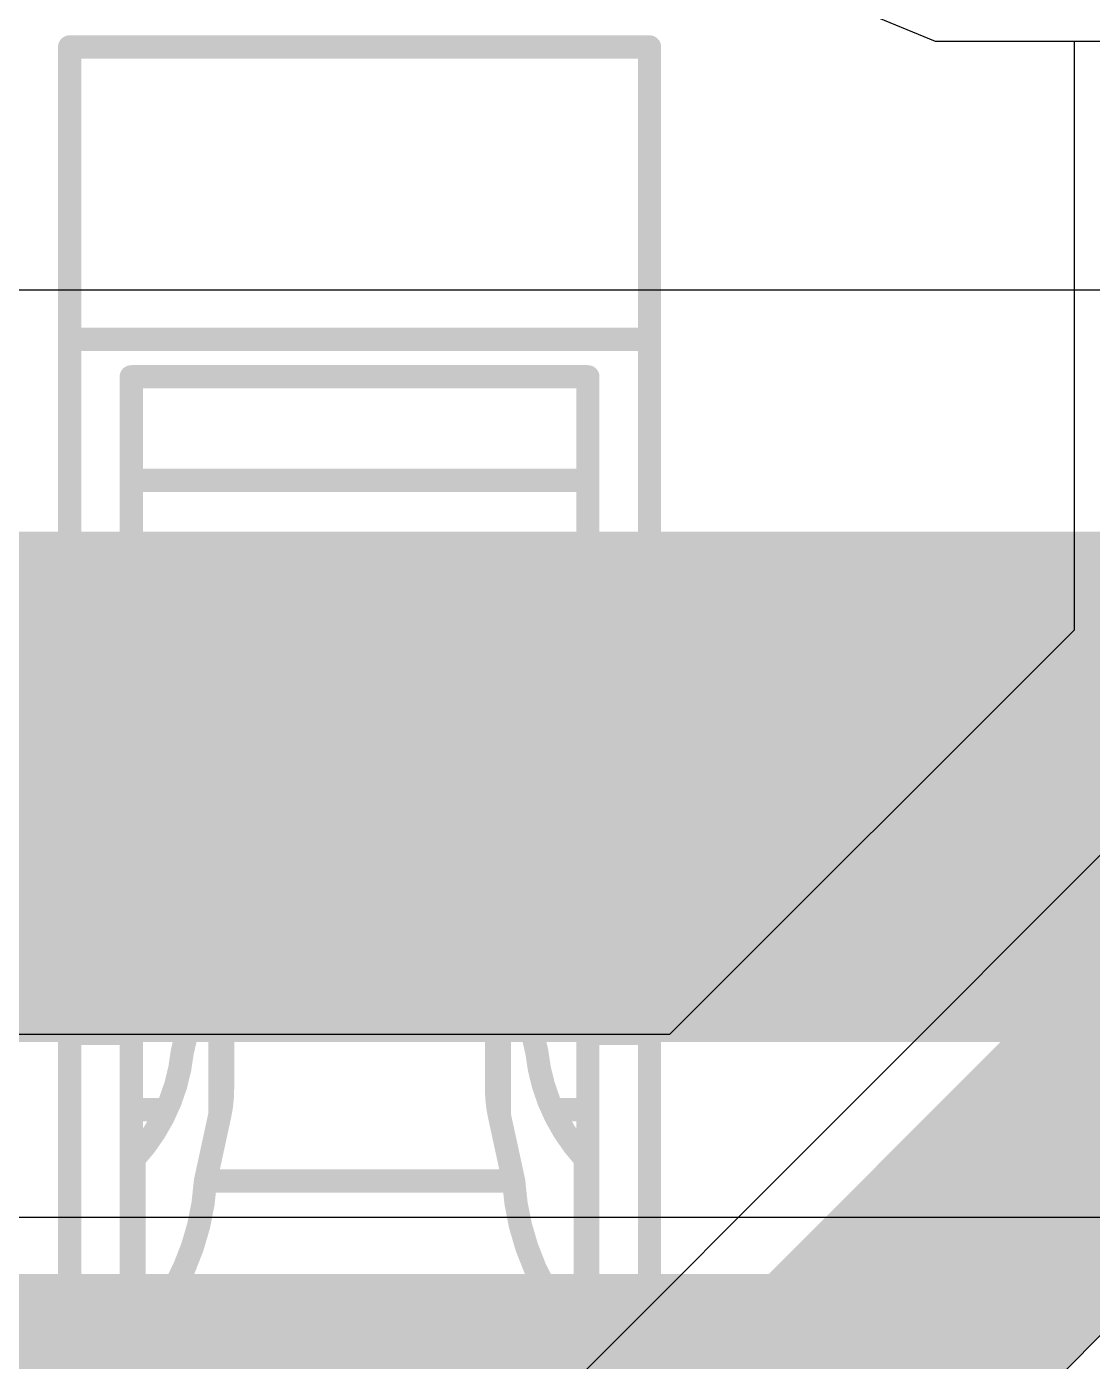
# Model space of a CAD drawing. Header units: inches. Extents: x -6 to 5433, y -4 to 5447.
# Drawn here: x 23.003 to 23.586, y 30.356 to 31.086 of the extents above; entities that cross this region are included whole.
import ezdxf

# ---------------------------------------------------------------- set-up
doc = ezdxf.new("R2010")
doc.units = ezdxf.units.IN
for name, color, linetype in [('Ground', 16, 'Continuous'), ('Mechanical 4', 56, 'Continuous'), ('Power', 76, 'Continuous'), ('Top Layer', 1, 'Continuous'), ('Top Solder', 216, 'Continuous')]:
    doc.layers.add(name, color=color, linetype=linetype)

# ---------------------------------------------------------------- blocks, each defined once
blk = doc.blocks.new('TL3340AF160QG_33')
at = {"layer": 'Top Solder'}
blk.add_line((0.7722387399999999, 1.95276216), (-5441.50524092, 5436.595934), dxfattribs=at)
blk = doc.blocks.new('WQFN_30_EP_2_5_4_5__43')
at = {"layer": 'Top Solder'}
blk.add_line((-0.9381997999999999, -2.4882348), (-5421.17972658, -5430.60739378), dxfattribs=at)

msp = doc.modelspace()

# ---------------------------------------------------------------- linework, layer by layer
at = {"layer": 'Ground'}
for p, q in [((23.34302672, 31.14306446), (23.4999657, 31.0780557)), ((23.4999657, 31.0780557), (23.57611998, 31.0780557)), ((23.57611998, 31.0780557), (23.57611998, 30.75576272)), ((23.57611998, 30.75576272), (23.35468278, 30.53432806)), ((23.35468278, 30.53432806), (22.91853684, 30.53432806))]:
    msp.add_line(p, q, dxfattribs=at)
for points in [[(23.44050176, 30.32714788, 0.1524, 0.1524, 0), (23.78330016, 30.66994628, 0.1524, 0.1524, 0)], [(22.80012204, 30.32714788, 0.1524, 0.1524, 0), (23.1849041, 30.32714788, 0.1524, 0.1524, 0)], [(23.1849041, 30.32714788, 0.1524, 0.1524, 0), (23.44050176, 30.32714788, 0.1524, 0.1524, 0)]]:
    msp.add_lwpolyline(points, format="xyseb", dxfattribs=at)
for points in [[(23.1468041, 30.32714788, 0.0762, 0.0762, 1), (23.2230041, 30.32714788, 0.0762, 0.0762, 1)], [(23.1468041, 30.32714788, 0.0762, 0.0762, 1), (23.2230041, 30.32714788, 0.0762, 0.0762, 1)], [(23.40240176, 30.32714788, 0.0762, 0.0762, 1), (23.47860176, 30.32714788, 0.0762, 0.0762, 1)], [(23.40240176, 30.32714788, 0.0762, 0.0762, 1), (23.47860176, 30.32714788, 0.0762, 0.0762, 1)]]:
    msp.add_lwpolyline(points, format="xyseb", close=True, dxfattribs=at)
at = {"layer": 'Mechanical 4'}
for points in [[(23.0261541, 31.07494674, 0.0127, 0.0127, 0), (23.3436541, 31.07494674, 0.0127, 0.0127, 0)], [(23.0261541, 30.28744514, 0.0127, 0.0127, 0), (23.0261541, 31.07494674, 0.0127, 0.0127, 0)], [(23.3436541, 30.66994628, 0.0127, 0.0127, 0), (23.3436541, 31.07494674, 0.0127, 0.0127, 0)], [(23.0261541, 30.91494452, 0.0127, 0.0127, 0), (23.3436541, 30.91494452, 0.0127, 0.0127, 0)], [(23.05990562, 30.89440862, 0.0127, 0.0127, 0), (23.30990512, 30.89440862, 0.0127, 0.0127, 0)], [(23.05990562, 30.28744514, 0.0127, 0.0127, 0), (23.05990562, 30.89440862, 0.0127, 0.0127, 0)], [(23.30990512, 30.28744514, 0.0127, 0.0127, 0), (23.30990512, 30.89440862, 0.0127, 0.0127, 0)], [(23.05990562, 30.83773868, 0.0127, 0.0127, 0), (23.30990512, 30.83773868, 0.0127, 0.0127, 0)], [(23.10990552, 30.72369522, 0.0127, 0.0127, -0.2473774344944057), (23.1339136, 30.76494482, 0.0127, 0.0127, 0)], [(23.13391614, 30.76494482, 0.0127, 0.0127, 0), (23.2358946, 30.76494482, 0.0127, 0.0127, 0)], [(23.13391614, 30.65528286, 0.0127, 0.0127, 0), (23.13391614, 30.76494482, 0.0127, 0.0127, 0)], [(23.2358946, 30.65528286, 0.0127, 0.0127, 0), (23.2358946, 30.76494482, 0.0127, 0.0127, 0)], [(23.23589714, 30.76494482, 0.0127, 0.0127, -0.2473774344944055), (23.25990522, 30.72369522, 0.0127, 0.0127, 0)], [(23.10990552, 30.50434844, 0.0127, 0.0127, 0), (23.10990552, 30.72369522, 0.0127, 0.0127, 0)], [(23.25990522, 30.50434844, 0.0127, 0.0127, 0), (23.25990522, 30.72369522, 0.0127, 0.0127, 0)], [(22.7086541, 30.66994628, 0.0127, 0.0127, 0), (23.0261541, 30.66994628, 0.0127, 0.0127, 0)], [(23.3436541, 30.66994628, 0.0127, 0.0127, 0), (23.6611541, 30.66994628, 0.0127, 0.0127, 0)], [(23.3436541, 30.28744514, 0.0127, 0.0127, 0), (23.3436541, 30.66994628, 0.0127, 0.0127, 0)], [(23.10990552, 30.61071348, 0.0127, 0.0127, -0.2374800627721871), (23.1339136, 30.6552854, 0.0127, 0.0127, 0)], [(23.13391614, 30.65528286, 0.0127, 0.0127, 0), (23.2358946, 30.65528286, 0.0127, 0.0127, 0)], [(23.23589714, 30.6552854, 0.0127, 0.0127, -0.2374800627721868), (23.25990522, 30.61071348, 0.0127, 0.0127, 0)], [(23.0261541, 30.63494508, 0.0127, 0.0127, 0), (23.05990562, 30.63494508, 0.0127, 0.0127, 0)], [(23.30990512, 30.63494508, 0.0127, 0.0127, 0), (23.3436541, 30.63494508, 0.0127, 0.0127, 0)], [(23.10990552, 30.62525752, 0.0127, 0.0127, -0.05786385222314867), (23.1083866, 30.61223494, 0.0127, 0.0127, 0)], [(23.26142414, 30.61223494, 0.0127, 0.0127, -0.05786385222358634), (23.25990522, 30.62525752, 0.0127, 0.0127, 0)], [(23.0878634, 30.5249453, 0.0127, 0.0127, 0), (23.1083866, 30.61223494, 0.0127, 0.0127, 0)], [(23.1083866, 30.49027684, 0.0127, 0.0127, 0), (23.1083866, 30.61223494, 0.0127, 0.0127, 0)], [(23.26142414, 30.61223494, 0.0127, 0.0127, 0), (23.2819448, 30.5249453, 0.0127, 0.0127, 0)], [(23.26142414, 30.49027684, 0.0127, 0.0127, 0), (23.26142414, 30.61223494, 0.0127, 0.0127, 0)], [(23.0261541, 30.53494528, 0.0127, 0.0127, 0), (23.05990562, 30.53494528, 0.0127, 0.0127, 0)], [(23.30990512, 30.53494528, 0.0127, 0.0127, 0), (23.3436541, 30.53494528, 0.0127, 0.0127, 0)], [(23.08786594, 30.52494784, 0.0127, 0.0127, -0.1625906327552088), (23.06142454, 30.46645418, 0.0127, 0.0127, 0)], [(23.3083862, 30.46645418, 0.0127, 0.0127, -0.1625906327552086), (23.2819448, 30.52494784, 0.0127, 0.0127, 0)], [(23.10990552, 30.50434844, 0.0127, 0.0127, -0.05365793627952005), (23.1083866, 30.49027684, 0.0127, 0.0127, 0)], [(23.26142414, 30.49027684, 0.0127, 0.0127, -0.0536579362795205), (23.25990522, 30.50434844, 0.0127, 0.0127, 0)], [(23.05990562, 30.49328166, 0.0127, 0.0127, 0), (23.078567, 30.49328166, 0.0127, 0.0127, 0)], [(23.29124374, 30.49328166, 0.0127, 0.0127, 0), (23.30990512, 30.49328166, 0.0127, 0.0127, 0)], [(23.10053292, 30.45417836, 0.0127, 0.0127, 0), (23.1083866, 30.49027684, 0.0127, 0.0127, 0)], [(23.26142414, 30.49027684, 0.0127, 0.0127, 0), (23.26927782, 30.45417836, 0.0127, 0.0127, 0)], [(23.05990562, 30.46521466, 0.0127, 0.0127, -0.01102176092531154), (23.05994118, 30.46530102, 0.0127, 0.0127, 0)], [(23.05994118, 30.46530102, 0.0127, 0.0127, -0.02840440600381813), (23.0599869, 30.46538992, 0.0127, 0.0127, 0)], [(23.0599869, 30.46538992, 0.0127, 0.0127, -0.03504147029992294), (23.06005294, 30.46548644, 0.0127, 0.0127, 0)], [(23.06005294, 30.46548644, 0.0127, 0.0127, -0.03231858307153895), (23.060152, 30.46559312, 0.0127, 0.0127, 0)], [(23.060152, 30.46559312, 0.0127, 0.0127, -0.02446223677953), (23.06028916, 30.4657125, 0.0127, 0.0127, 0)], [(23.0602917, 30.46570996, 0.0127, 0.0127, -0.01372918958960412), (23.0604695, 30.46584458, 0.0127, 0.0127, 0)], [(23.0604695, 30.46584458, 0.0127, 0.0127, -0.008119992679666212), (23.06068032, 30.46598682, 0.0127, 0.0127, 0)], [(23.06067778, 30.46598936, 0.0127, 0.0127, -0.004820635651531153), (23.060914, 30.46613922, 0.0127, 0.0127, 0)], [(23.060914, 30.46613922, 0.0127, 0.0127, 0), (23.06142454, 30.46645418, 0.0127, 0.0127, 0)], [(23.06142454, 30.36607592, 0.0127, 0.0127, 0), (23.06142454, 30.46645418, 0.0127, 0.0127, 0)], [(23.3083862, 30.46645418, 0.0127, 0.0127, 0), (23.3086529, 30.46629416, 0.0127, 0.0127, 0)], [(23.3083862, 30.36607592, 0.0127, 0.0127, 0), (23.3083862, 30.46645418, 0.0127, 0.0127, 0)], [(23.3086529, 30.46629416, 0.0127, 0.0127, 0), (23.30891198, 30.46613414, 0.0127, 0.0127, 0)], [(23.30890944, 30.4661316, 0.0127, 0.0127, -0.006054857884351848), (23.3091482, 30.46598174, 0.0127, 0.0127, 0)], [(23.30915074, 30.46598428, 0.0127, 0.0127, -0.01073696925128131), (23.30935648, 30.46584204, 0.0127, 0.0127, 0)], [(23.30935648, 30.4658395, 0.0127, 0.0127, -0.01856237095737093), (23.30952158, 30.4657125, 0.0127, 0.0127, 0)], [(23.30952158, 30.46571504, 0.0127, 0.0127, -0.02338621057408386), (23.30964604, 30.4655982, 0.0127, 0.0127, 0)], [(23.30964604, 30.46559565999999, 0.0127, 0.0127, -0.05432145120892825), (23.30980606, 30.465395, 0.0127, 0.0127, 0)], [(23.3098086, 30.46539754, 0.0127, 0.0127, -0.02859688066338026), (23.30990766, 30.46521466, 0.0127, 0.0127, 0)], [(23.10053292, 30.4541809, 0.0127, 0.0127, -0.1798939642534223), (23.06142454, 30.36607592, 0.0127, 0.0127, 0)], [(23.10053292, 30.45417836, 0.0127, 0.0127, 0), (23.26927782, 30.45417836, 0.0127, 0.0127, 0)], [(23.3083862, 30.36607592, 0.0127, 0.0127, -0.1798939642534224), (23.26927782, 30.4541809, 0.0127, 0.0127, 0)], [(23.05990562, 30.36514628, 0.0127, 0.0127, -0.01323430968420527), (23.05994118, 30.36521231999999, 0.0127, 0.0127, 0)], [(23.05990562, 30.36494562, 0.0127, 0.0127, 0), (23.30990512, 30.36494562, 0.0127, 0.0127, 0)], [(23.05994118, 30.36521231999999, 0.0127, 0.0127, -0.03268862896378351), (23.0599869, 30.36528089999999, 0.0127, 0.0127, 0)], [(23.0599869, 30.36527582, 0.0127, 0.0127, -0.03744583038354566), (23.06005294, 30.36534948, 0.0127, 0.0127, 0)], [(23.06005294, 30.36534948, 0.0127, 0.0127, -0.03188120474067698), (23.060152, 30.36542822, 0.0127, 0.0127, 0)], [(23.06014946, 30.36543076, 0.0127, 0.0127, -0.02261994765782631), (23.06028916, 30.3655222, 0.0127, 0.0127, 0)], [(23.06028916, 30.36551966, 0.0127, 0.0127, -0.01220889247328819), (23.06046696, 30.36561872, 0.0127, 0.0127, 0)], [(23.06046696, 30.36561872, 0.0127, 0.0127, -0.007070305421071217), (23.06067778, 30.3657254, 0.0127, 0.0127, 0)], [(23.06067778, 30.3657254, 0.0127, 0.0127, 0), (23.060914, 30.3658397, 0.0127, 0.0127, 0)], [(23.060914, 30.3658397, 0.0127, 0.0127, 0), (23.06142454, 30.36607592, 0.0127, 0.0127, 0)], [(23.3083862, 30.36607592, 0.0127, 0.0127, 0), (23.3086529, 30.365954, 0.0127, 0.0127, 0)], [(23.3086529, 30.365954, 0.0127, 0.0127, 0), (23.30891198, 30.36583716, 0.0127, 0.0127, 0)], [(23.30891198, 30.36583716, 0.0127, 0.0127, -0.005205334024453132), (23.30915074, 30.3657254, 0.0127, 0.0127, 0)], [(23.3091482, 30.36572286, 0.0127, 0.0127, -0.009375622357877096), (23.30935394, 30.36561618, 0.0127, 0.0127, 0)], [(23.30935394, 30.36561618, 0.0127, 0.0127, -0.01668702493277561), (23.30952158, 30.36551966, 0.0127, 0.0127, 0)], [(23.30952158, 30.36551966, 0.0127, 0.0127, -0.02199391697080146), (23.30964604, 30.3654333, 0.0127, 0.0127, 0)], [(23.3096435, 30.3654333, 0.0127, 0.0127, -0.02675089177109182), (23.30973748, 30.36535456, 0.0127, 0.0127, 0)], [(23.30974002, 30.36535456, 0.0127, 0.0127, -0.0282876381337644), (23.3098086, 30.36528344, 0.0127, 0.0127, 0)], [(23.3098086, 30.36528344, 0.0127, 0.0127, -0.03260546155977404), (23.30990512, 30.36514628, 0.0127, 0.0127, 0)]]:
    msp.add_lwpolyline(points, format="xyseb", dxfattribs=at)
for points in [[(23.0229791, 31.07494674, 0.00635, 0.00635, 1), (23.0293291, 31.07494674, 0.00635, 0.00635, 1)], [(23.0229791, 31.07494674, 0.00635, 0.00635, 1), (23.0293291, 31.07494674, 0.00635, 0.00635, 1)], [(23.3404791, 31.07494674, 0.00635, 0.00635, 1), (23.3468291, 31.07494674, 0.00635, 0.00635, 1)], [(23.3404791, 31.07494674, 0.00635, 0.00635, 1), (23.3468291, 31.07494674, 0.00635, 0.00635, 1)], [(23.0229791, 30.91494452, 0.00635, 0.00635, 1), (23.0293291, 30.91494452, 0.00635, 0.00635, 1)], [(23.3404791, 30.91494452, 0.00635, 0.00635, 1), (23.3468291, 30.91494452, 0.00635, 0.00635, 1)], [(23.05673062, 30.89440862, 0.00635, 0.00635, 1), (23.06308062, 30.89440862, 0.00635, 0.00635, 1)], [(23.05673062, 30.89440862, 0.00635, 0.00635, 1), (23.06308062, 30.89440862, 0.00635, 0.00635, 1)], [(23.30673012, 30.89440862, 0.00635, 0.00635, 1), (23.31308012, 30.89440862, 0.00635, 0.00635, 1)], [(23.30673012, 30.89440862, 0.00635, 0.00635, 1), (23.31308012, 30.89440862, 0.00635, 0.00635, 1)], [(23.05673062, 30.83773868, 0.00635, 0.00635, 1), (23.06308062, 30.83773868, 0.00635, 0.00635, 1)], [(23.30673012, 30.83773868, 0.00635, 0.00635, 1), (23.31308012, 30.83773868, 0.00635, 0.00635, 1)], [(23.1307386, 30.76494482, 0.00635, 0.00635, 1), (23.1370886, 30.76494482, 0.00635, 0.00635, 1)], [(23.13074114, 30.76494482, 0.00635, 0.00635, 1), (23.13709114, 30.76494482, 0.00635, 0.00635, 1)], [(23.13074114, 30.76494482, 0.00635, 0.00635, 1), (23.13709114, 30.76494482, 0.00635, 0.00635, 1)], [(23.2327196, 30.76494482, 0.00635, 0.00635, 1), (23.2390696, 30.76494482, 0.00635, 0.00635, 1)], [(23.2327196, 30.76494482, 0.00635, 0.00635, 1), (23.2390696, 30.76494482, 0.00635, 0.00635, 1)], [(23.23272214, 30.76494482, 0.00635, 0.00635, 1), (23.23907214, 30.76494482, 0.00635, 0.00635, 1)], [(23.10673052, 30.72369522, 0.00635, 0.00635, 1), (23.11308052, 30.72369522, 0.00635, 0.00635, 1)], [(23.10673052, 30.72369522, 0.00635, 0.00635, 1), (23.11308052, 30.72369522, 0.00635, 0.00635, 1)], [(23.25673022, 30.72369522, 0.00635, 0.00635, 1), (23.26308022, 30.72369522, 0.00635, 0.00635, 1)], [(23.25673022, 30.72369522, 0.00635, 0.00635, 1), (23.26308022, 30.72369522, 0.00635, 0.00635, 1)], [(23.0229791, 30.66994628, 0.00635, 0.00635, 1), (23.0293291, 30.66994628, 0.00635, 0.00635, 1)], [(23.3404791, 30.66994628, 0.00635, 0.00635, 1), (23.3468291, 30.66994628, 0.00635, 0.00635, 1)], [(23.3404791, 30.66994628, 0.00635, 0.00635, 1), (23.3468291, 30.66994628, 0.00635, 0.00635, 1)], [(23.3404791, 30.66994628, 0.00635, 0.00635, 1), (23.3468291, 30.66994628, 0.00635, 0.00635, 1)], [(23.1307386, 30.6552854, 0.00635, 0.00635, 1), (23.1370886, 30.6552854, 0.00635, 0.00635, 1)], [(23.13074114, 30.65528286, 0.00635, 0.00635, 1), (23.13709114, 30.65528286, 0.00635, 0.00635, 1)], [(23.13074114, 30.65528286, 0.00635, 0.00635, 1), (23.13709114, 30.65528286, 0.00635, 0.00635, 1)], [(23.2327196, 30.65528286, 0.00635, 0.00635, 1), (23.2390696, 30.65528286, 0.00635, 0.00635, 1)], [(23.2327196, 30.65528286, 0.00635, 0.00635, 1), (23.2390696, 30.65528286, 0.00635, 0.00635, 1)], [(23.23272214, 30.6552854, 0.00635, 0.00635, 1), (23.23907214, 30.6552854, 0.00635, 0.00635, 1)], [(23.0229791, 30.63494508, 0.00635, 0.00635, 1), (23.0293291, 30.63494508, 0.00635, 0.00635, 1)], [(23.05673062, 30.63494508, 0.00635, 0.00635, 1), (23.06308062, 30.63494508, 0.00635, 0.00635, 1)], [(23.30673012, 30.63494508, 0.00635, 0.00635, 1), (23.31308012, 30.63494508, 0.00635, 0.00635, 1)], [(23.3404791, 30.63494508, 0.00635, 0.00635, 1), (23.3468291, 30.63494508, 0.00635, 0.00635, 1)], [(23.10673052, 30.62525752, 0.00635, 0.00635, 1), (23.11308052, 30.62525752, 0.00635, 0.00635, 1)], [(23.25673022, 30.62525752, 0.00635, 0.00635, 1), (23.26308022, 30.62525752, 0.00635, 0.00635, 1)], [(23.1052116, 30.61223494, 0.00635, 0.00635, 1), (23.1115616, 30.61223494, 0.00635, 0.00635, 1)], [(23.1052116, 30.61223494, 0.00635, 0.00635, 1), (23.1115616, 30.61223494, 0.00635, 0.00635, 1)], [(23.1052116, 30.61223494, 0.00635, 0.00635, 1), (23.1115616, 30.61223494, 0.00635, 0.00635, 1)], [(23.10673052, 30.61071348, 0.00635, 0.00635, 1), (23.11308052, 30.61071348, 0.00635, 0.00635, 1)], [(23.25673022, 30.61071348, 0.00635, 0.00635, 1), (23.26308022, 30.61071348, 0.00635, 0.00635, 1)], [(23.25824914, 30.61223494, 0.00635, 0.00635, 1), (23.26459914, 30.61223494, 0.00635, 0.00635, 1)], [(23.25824914, 30.61223494, 0.00635, 0.00635, 1), (23.26459914, 30.61223494, 0.00635, 0.00635, 1)], [(23.25824914, 30.61223494, 0.00635, 0.00635, 1), (23.26459914, 30.61223494, 0.00635, 0.00635, 1)], [(23.0229791, 30.53494528, 0.00635, 0.00635, 1), (23.0293291, 30.53494528, 0.00635, 0.00635, 1)], [(23.05673062, 30.53494528, 0.00635, 0.00635, 1), (23.06308062, 30.53494528, 0.00635, 0.00635, 1)], [(23.30673012, 30.53494528, 0.00635, 0.00635, 1), (23.31308012, 30.53494528, 0.00635, 0.00635, 1)], [(23.3404791, 30.53494528, 0.00635, 0.00635, 1), (23.3468291, 30.53494528, 0.00635, 0.00635, 1)], [(23.0846884, 30.5249453, 0.00635, 0.00635, 1), (23.0910384, 30.5249453, 0.00635, 0.00635, 1)], [(23.08469094, 30.52494784, 0.00635, 0.00635, 1), (23.09104094, 30.52494784, 0.00635, 0.00635, 1)], [(23.2787698, 30.52494784, 0.00635, 0.00635, 1), (23.2851198, 30.52494784, 0.00635, 0.00635, 1)], [(23.2787698, 30.5249453, 0.00635, 0.00635, 1), (23.2851198, 30.5249453, 0.00635, 0.00635, 1)], [(23.10673052, 30.50434844, 0.00635, 0.00635, 1), (23.11308052, 30.50434844, 0.00635, 0.00635, 1)], [(23.10673052, 30.50434844, 0.00635, 0.00635, 1), (23.11308052, 30.50434844, 0.00635, 0.00635, 1)], [(23.25673022, 30.50434844, 0.00635, 0.00635, 1), (23.26308022, 30.50434844, 0.00635, 0.00635, 1)], [(23.25673022, 30.50434844, 0.00635, 0.00635, 1), (23.26308022, 30.50434844, 0.00635, 0.00635, 1)], [(23.05673062, 30.49328166, 0.00635, 0.00635, 1), (23.06308062, 30.49328166, 0.00635, 0.00635, 1)], [(23.075392, 30.49328166, 0.00635, 0.00635, 1), (23.081742, 30.49328166, 0.00635, 0.00635, 1)], [(23.28806874, 30.49328166, 0.00635, 0.00635, 1), (23.29441874, 30.49328166, 0.00635, 0.00635, 1)], [(23.30673012, 30.49328166, 0.00635, 0.00635, 1), (23.31308012, 30.49328166, 0.00635, 0.00635, 1)], [(23.1052116, 30.49027684, 0.00635, 0.00635, 1), (23.1115616, 30.49027684, 0.00635, 0.00635, 1)], [(23.1052116, 30.49027684, 0.00635, 0.00635, 1), (23.1115616, 30.49027684, 0.00635, 0.00635, 1)], [(23.1052116, 30.49027684, 0.00635, 0.00635, 1), (23.1115616, 30.49027684, 0.00635, 0.00635, 1)], [(23.25824914, 30.49027684, 0.00635, 0.00635, 1), (23.26459914, 30.49027684, 0.00635, 0.00635, 1)], [(23.25824914, 30.49027684, 0.00635, 0.00635, 1), (23.26459914, 30.49027684, 0.00635, 0.00635, 1)], [(23.25824914, 30.49027684, 0.00635, 0.00635, 1), (23.26459914, 30.49027684, 0.00635, 0.00635, 1)], [(23.05673062, 30.46521466, 0.00635, 0.00635, 1), (23.06308062, 30.46521466, 0.00635, 0.00635, 1)], [(23.05676618, 30.46530102, 0.00635, 0.00635, 1), (23.06311618, 30.46530102, 0.00635, 0.00635, 1)], [(23.05676618, 30.46530102, 0.00635, 0.00635, 1), (23.06311618, 30.46530102, 0.00635, 0.00635, 1)], [(23.0568119, 30.46538992, 0.00635, 0.00635, 1), (23.0631619, 30.46538992, 0.00635, 0.00635, 1)], [(23.0568119, 30.46538992, 0.00635, 0.00635, 1), (23.0631619, 30.46538992, 0.00635, 0.00635, 1)], [(23.05687794, 30.46548644, 0.00635, 0.00635, 1), (23.06322794, 30.46548644, 0.00635, 0.00635, 1)], [(23.05687794, 30.46548644, 0.00635, 0.00635, 1), (23.06322794, 30.46548644, 0.00635, 0.00635, 1)], [(23.056977, 30.46559312, 0.00635, 0.00635, 1), (23.063327, 30.46559312, 0.00635, 0.00635, 1)], [(23.056977, 30.46559312, 0.00635, 0.00635, 1), (23.063327, 30.46559312, 0.00635, 0.00635, 1)], [(23.05711416, 30.4657125, 0.00635, 0.00635, 1), (23.06346416, 30.4657125, 0.00635, 0.00635, 1)], [(23.0571167, 30.46570996, 0.00635, 0.00635, 1), (23.0634667, 30.46570996, 0.00635, 0.00635, 1)], [(23.0572945, 30.46584458, 0.00635, 0.00635, 1), (23.0636445, 30.46584458, 0.00635, 0.00635, 1)], [(23.0572945, 30.46584458, 0.00635, 0.00635, 1), (23.0636445, 30.46584458, 0.00635, 0.00635, 1)], [(23.05750278, 30.46598936, 0.00635, 0.00635, 1), (23.06385278, 30.46598936, 0.00635, 0.00635, 1)], [(23.05750532, 30.46598682, 0.00635, 0.00635, 1), (23.06385532, 30.46598682, 0.00635, 0.00635, 1)], [(23.057739, 30.46613922, 0.00635, 0.00635, 1), (23.064089, 30.46613922, 0.00635, 0.00635, 1)], [(23.057739, 30.46613922, 0.00635, 0.00635, 1), (23.064089, 30.46613922, 0.00635, 0.00635, 1)], [(23.05824954, 30.46645418, 0.00635, 0.00635, 1), (23.06459954, 30.46645418, 0.00635, 0.00635, 1)], [(23.05824954, 30.46645418, 0.00635, 0.00635, 1), (23.06459954, 30.46645418, 0.00635, 0.00635, 1)], [(23.05824954, 30.46645418, 0.00635, 0.00635, 1), (23.06459954, 30.46645418, 0.00635, 0.00635, 1)], [(23.3052112, 30.46645418, 0.00635, 0.00635, 1), (23.3115612, 30.46645418, 0.00635, 0.00635, 1)], [(23.3052112, 30.46645418, 0.00635, 0.00635, 1), (23.3115612, 30.46645418, 0.00635, 0.00635, 1)], [(23.3052112, 30.46645418, 0.00635, 0.00635, 1), (23.3115612, 30.46645418, 0.00635, 0.00635, 1)], [(23.3054779, 30.46629416, 0.00635, 0.00635, 1), (23.3118279, 30.46629416, 0.00635, 0.00635, 1)], [(23.3054779, 30.46629416, 0.00635, 0.00635, 1), (23.3118279, 30.46629416, 0.00635, 0.00635, 1)], [(23.30573444, 30.4661316, 0.00635, 0.00635, 1), (23.31208444, 30.4661316, 0.00635, 0.00635, 1)], [(23.30573698, 30.46613414, 0.00635, 0.00635, 1), (23.31208698, 30.46613414, 0.00635, 0.00635, 1)], [(23.3059732, 30.46598174, 0.00635, 0.00635, 1), (23.3123232, 30.46598174, 0.00635, 0.00635, 1)], [(23.30597574, 30.46598428, 0.00635, 0.00635, 1), (23.31232574, 30.46598428, 0.00635, 0.00635, 1)], [(23.30618148, 30.46584204, 0.00635, 0.00635, 1), (23.31253148, 30.46584204, 0.00635, 0.00635, 1)], [(23.30618148, 30.4658395, 0.00635, 0.00635, 1), (23.31253148, 30.4658395, 0.00635, 0.00635, 1)], [(23.30634658, 30.46571504, 0.00635, 0.00635, 1), (23.31269658, 30.46571504, 0.00635, 0.00635, 1)], [(23.30634658, 30.4657125, 0.00635, 0.00635, 1), (23.31269658, 30.4657125, 0.00635, 0.00635, 1)], [(23.30647104, 30.4655982, 0.00635, 0.00635, 1), (23.31282104, 30.4655982, 0.00635, 0.00635, 1)], [(23.30647104, 30.46559565999999, 0.00635, 0.00635, 1), (23.31282104, 30.46559565999999, 0.00635, 0.00635, 1)], [(23.30663106, 30.465395, 0.00635, 0.00635, 1), (23.31298106, 30.465395, 0.00635, 0.00635, 1)], [(23.3066336, 30.46539754, 0.00635, 0.00635, 1), (23.3129836, 30.46539754, 0.00635, 0.00635, 1)], [(23.30673266, 30.46521466, 0.00635, 0.00635, 1), (23.31308266, 30.46521466, 0.00635, 0.00635, 1)], [(23.09735792, 30.4541809, 0.00635, 0.00635, 1), (23.10370792, 30.4541809, 0.00635, 0.00635, 1)], [(23.09735792, 30.45417836, 0.00635, 0.00635, 1), (23.10370792, 30.45417836, 0.00635, 0.00635, 1)], [(23.09735792, 30.45417836, 0.00635, 0.00635, 1), (23.10370792, 30.45417836, 0.00635, 0.00635, 1)], [(23.26610282, 30.4541809, 0.00635, 0.00635, 1), (23.27245282, 30.4541809, 0.00635, 0.00635, 1)], [(23.26610282, 30.45417836, 0.00635, 0.00635, 1), (23.27245282, 30.45417836, 0.00635, 0.00635, 1)], [(23.26610282, 30.45417836, 0.00635, 0.00635, 1), (23.27245282, 30.45417836, 0.00635, 0.00635, 1)], [(23.05673062, 30.36514628, 0.00635, 0.00635, 1), (23.06308062, 30.36514628, 0.00635, 0.00635, 1)], [(23.05673062, 30.36494562, 0.00635, 0.00635, 1), (23.06308062, 30.36494562, 0.00635, 0.00635, 1)], [(23.05676618, 30.36521231999999, 0.00635, 0.00635, 1), (23.06311618, 30.36521231999999, 0.00635, 0.00635, 1)], [(23.05676618, 30.36521231999999, 0.00635, 0.00635, 1), (23.06311618, 30.36521231999999, 0.00635, 0.00635, 1)], [(23.0568119, 30.36528089999999, 0.00635, 0.00635, 1), (23.0631619, 30.36528089999999, 0.00635, 0.00635, 1)], [(23.0568119, 30.36527582, 0.00635, 0.00635, 1), (23.0631619, 30.36527582, 0.00635, 0.00635, 1)], [(23.05687794, 30.36534948, 0.00635, 0.00635, 1), (23.06322794, 30.36534948, 0.00635, 0.00635, 1)], [(23.05687794, 30.36534948, 0.00635, 0.00635, 1), (23.06322794, 30.36534948, 0.00635, 0.00635, 1)], [(23.05697446, 30.36543076, 0.00635, 0.00635, 1), (23.06332446, 30.36543076, 0.00635, 0.00635, 1)], [(23.056977, 30.36542822, 0.00635, 0.00635, 1), (23.063327, 30.36542822, 0.00635, 0.00635, 1)], [(23.05711416, 30.3655222, 0.00635, 0.00635, 1), (23.06346416, 30.3655222, 0.00635, 0.00635, 1)], [(23.05711416, 30.36551966, 0.00635, 0.00635, 1), (23.06346416, 30.36551966, 0.00635, 0.00635, 1)], [(23.05729196, 30.36561872, 0.00635, 0.00635, 1), (23.06364196, 30.36561872, 0.00635, 0.00635, 1)], [(23.05729196, 30.36561872, 0.00635, 0.00635, 1), (23.06364196, 30.36561872, 0.00635, 0.00635, 1)], [(23.05750278, 30.3657254, 0.00635, 0.00635, 1), (23.06385278, 30.3657254, 0.00635, 0.00635, 1)], [(23.05750278, 30.3657254, 0.00635, 0.00635, 1), (23.06385278, 30.3657254, 0.00635, 0.00635, 1)], [(23.057739, 30.3658397, 0.00635, 0.00635, 1), (23.064089, 30.3658397, 0.00635, 0.00635, 1)], [(23.057739, 30.3658397, 0.00635, 0.00635, 1), (23.064089, 30.3658397, 0.00635, 0.00635, 1)], [(23.05824954, 30.36607592, 0.00635, 0.00635, 1), (23.06459954, 30.36607592, 0.00635, 0.00635, 1)], [(23.05824954, 30.36607592, 0.00635, 0.00635, 1), (23.06459954, 30.36607592, 0.00635, 0.00635, 1)], [(23.05824954, 30.36607592, 0.00635, 0.00635, 1), (23.06459954, 30.36607592, 0.00635, 0.00635, 1)], [(23.3052112, 30.36607592, 0.00635, 0.00635, 1), (23.3115612, 30.36607592, 0.00635, 0.00635, 1)], [(23.3052112, 30.36607592, 0.00635, 0.00635, 1), (23.3115612, 30.36607592, 0.00635, 0.00635, 1)], [(23.3052112, 30.36607592, 0.00635, 0.00635, 1), (23.3115612, 30.36607592, 0.00635, 0.00635, 1)], [(23.3054779, 30.365954, 0.00635, 0.00635, 1), (23.3118279, 30.365954, 0.00635, 0.00635, 1)], [(23.3054779, 30.365954, 0.00635, 0.00635, 1), (23.3118279, 30.365954, 0.00635, 0.00635, 1)], [(23.30573698, 30.36583716, 0.00635, 0.00635, 1), (23.31208698, 30.36583716, 0.00635, 0.00635, 1)], [(23.30573698, 30.36583716, 0.00635, 0.00635, 1), (23.31208698, 30.36583716, 0.00635, 0.00635, 1)], [(23.3059732, 30.36572286, 0.00635, 0.00635, 1), (23.3123232, 30.36572286, 0.00635, 0.00635, 1)], [(23.30597574, 30.3657254, 0.00635, 0.00635, 1), (23.31232574, 30.3657254, 0.00635, 0.00635, 1)], [(23.30617894, 30.36561618, 0.00635, 0.00635, 1), (23.31252894, 30.36561618, 0.00635, 0.00635, 1)], [(23.30617894, 30.36561618, 0.00635, 0.00635, 1), (23.31252894, 30.36561618, 0.00635, 0.00635, 1)], [(23.30634658, 30.36551966, 0.00635, 0.00635, 1), (23.31269658, 30.36551966, 0.00635, 0.00635, 1)], [(23.30634658, 30.36551966, 0.00635, 0.00635, 1), (23.31269658, 30.36551966, 0.00635, 0.00635, 1)], [(23.3064685, 30.3654333, 0.00635, 0.00635, 1), (23.3128185, 30.3654333, 0.00635, 0.00635, 1)], [(23.30647104, 30.3654333, 0.00635, 0.00635, 1), (23.31282104, 30.3654333, 0.00635, 0.00635, 1)], [(23.30656248, 30.36535456, 0.00635, 0.00635, 1), (23.31291248, 30.36535456, 0.00635, 0.00635, 1)], [(23.30656502, 30.36535456, 0.00635, 0.00635, 1), (23.31291502, 30.36535456, 0.00635, 0.00635, 1)], [(23.3066336, 30.36528344, 0.00635, 0.00635, 1), (23.3129836, 30.36528344, 0.00635, 0.00635, 1)], [(23.3066336, 30.36528344, 0.00635, 0.00635, 1), (23.3129836, 30.36528344, 0.00635, 0.00635, 1)], [(23.30673012, 30.36514628, 0.00635, 0.00635, 1), (23.31308012, 30.36514628, 0.00635, 0.00635, 1)], [(23.30673012, 30.36494562, 0.00635, 0.00635, 1), (23.31308012, 30.36494562, 0.00635, 0.00635, 1)]]:
    msp.add_lwpolyline(points, format="xyseb", close=True, dxfattribs=at)
at = {"layer": 'Power'}
for p, q in [((23.34302672, 31.14306446), (23.4999657, 31.0780557)), ((23.4999657, 31.0780557), (23.66983582, 31.0780557)), ((26.55660678, 30.4342927), (19.90382354, 30.4342927))]:
    msp.add_line(p, q, dxfattribs=at)
at = {"layer": 'Top Layer'}
for p, q in [((23.34302672, 31.14306446), (23.4999657, 31.0780557)), ((23.4999657, 31.0780557), (23.66983582, 31.0780557)), ((25.89477168, 30.94187106), (20.55683722, 30.94187106))]:
    msp.add_line(p, q, dxfattribs=at)
msp.add_lwpolyline([(20.44420346, 30.66994628, 0.2794, 0.2794, 0), (26.00740798, 30.66994628, 0.2794, 0.2794, 0)], format="xyseb", dxfattribs=at)

# ---------------------------------------------------------------- block references
for name, p, rotation in [('TL3340AF160QG_33', (-3.743799979999999, 5.98786712), 270), ('WQFN_30_EP_2_5_4_5__43', (11.67240744, 16.88571426), 180)]:
    msp.add_blockref(name, p, dxfattribs=dict(rotation=rotation))

doc.saveas('drawing.dxf')
